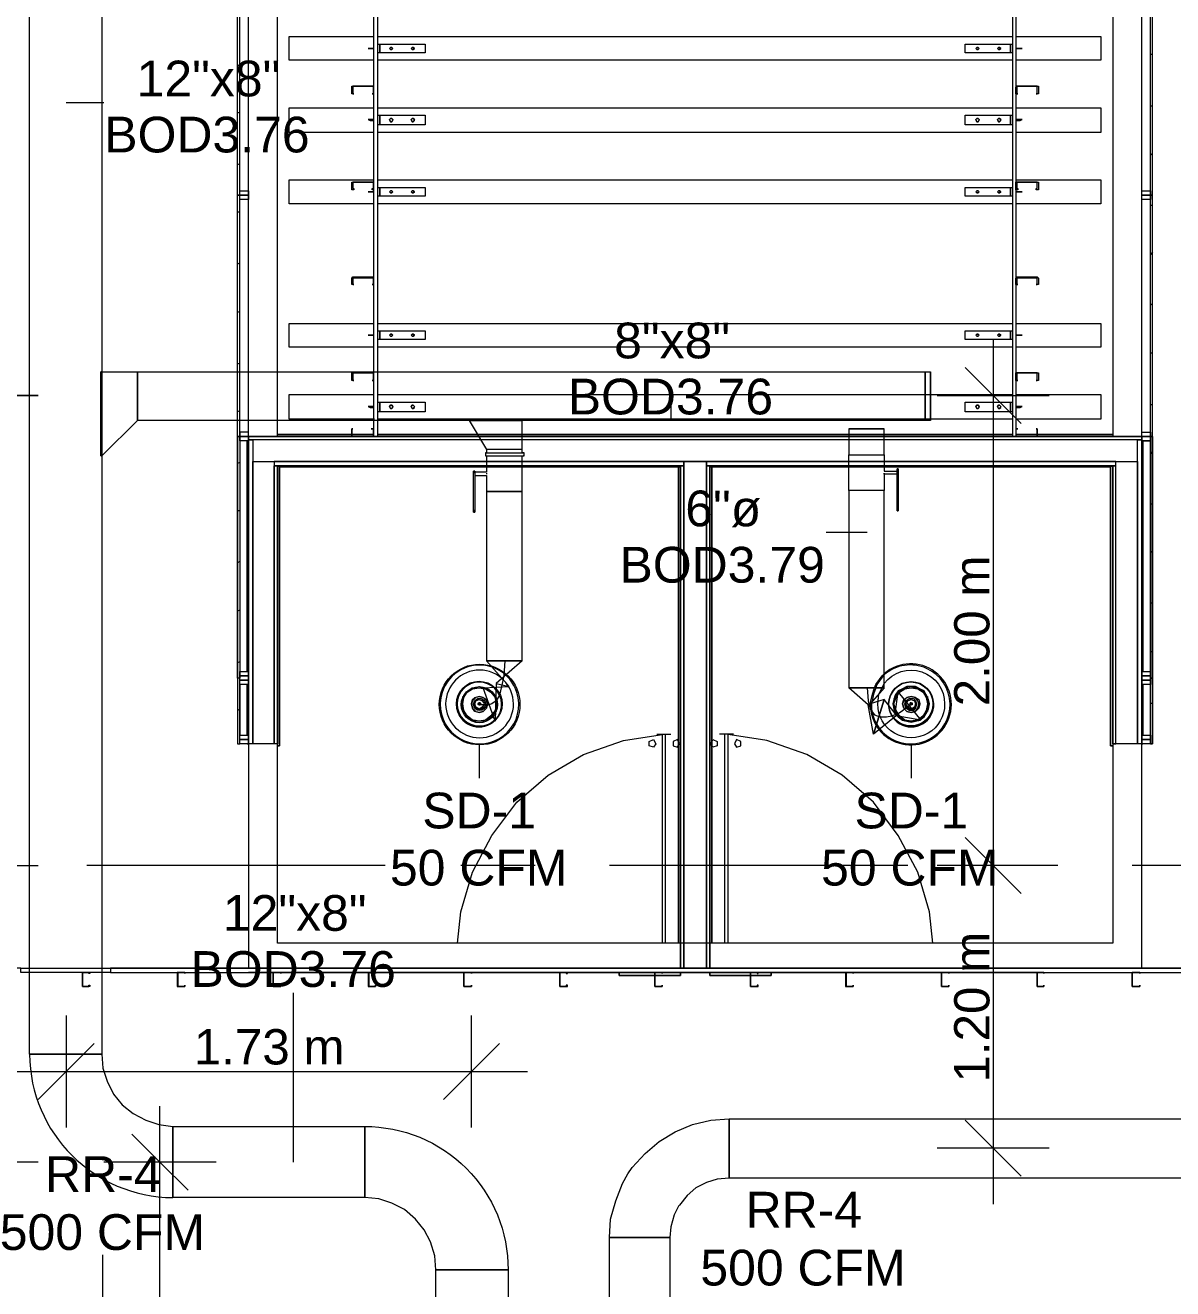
# Model space of a CAD drawing. Header units: metres. Extents: x -2 to 237, y -8 to 52.
# Drawn here: x 45.43 to 50.31, y 22.65 to 28.02 of the extents above; entities that cross this region are included whole.
import ezdxf

# ---------------------------------------------------------------- set-up
doc = ezdxf.new("R2010")
doc.units = ezdxf.units.M
doc.layers.add('HVAC - Ductos', color=5, linetype='Continuous', lineweight=0)
doc.layers.add('PDF3_Text', color=7, linetype='Continuous', lineweight=0)
doc.layers.add('PDF3_Geometry', color=7, linetype='Continuous', lineweight=0, true_color=0xaaaaaa)
doc.styles.add('PDF Helvetica', font='')
doc.styles.get('PDF Helvetica').set_extended_font_data('Helvetica')

msp = doc.modelspace()

# ---------------------------------------------------------------- linework, layer by layer
at = {"layer": 'HVAC - Ductos', "lineweight": 0}
for points in [[(45.4444, 23.6419), (45.4444, 30.6362), (45.7515, 30.6362), (45.7515, 23.6419)], [(45.7469, 26.1857), (45.7515, 26.1857), (45.7515, 26.5432), (45.7469, 26.5432)], [(45.7469, 26.1857), (45.7469, 26.5432), (45.9027, 26.5432), (45.9027, 26.337), (45.7515, 26.1857)], [(49.2532, 26.337), (45.9027, 26.337), (45.9027, 26.5432), (49.2532, 26.5432)], [(45.481, 26.4424), (45.2427, 26.4424), (45.0044, 26.4424), (45.2427, 26.4424)], [(49.0057, 26.3003), (48.9873, 26.3003), (48.969, 26.3003), (48.9507, 26.3003), (48.937, 26.3003), (48.9324, 26.3003), (48.9278, 26.3003), (48.9324, 26.3003), (48.937, 26.3003), (48.9507, 26.3003), (48.969, 26.3003), (48.9873, 26.3003), (49.0057, 26.3003), (49.024, 26.3003), (49.0424, 26.3003), (49.0607, 26.3003), (49.0698, 26.3003), (49.079, 26.3003), (49.0698, 26.3003), (49.0607, 26.3003), (49.0424, 26.3003), (49.024, 26.3003)], [(49.134, 25.9657), (49.134, 25.9611), (49.134, 25.9566), (49.134, 25.952), (49.134, 25.9566), (49.134, 25.9611)], [(49.1386, 25.9657), (49.1386, 25.9611), (49.1386, 25.9566), (49.1386, 25.952), (49.1386, 25.9566), (49.1386, 25.9611)], [(47.3878, 25.3148), (47.3924, 25.3148), (47.3969, 25.3148), (47.4106, 25.3148), (47.429, 25.3148), (47.4474, 25.3148), (47.4656, 25.3148), (47.484, 25.3148), (47.5024, 25.3148), (47.5206, 25.3148), (47.5298, 25.3148), (47.539, 25.3148), (47.5298, 25.3148), (47.5206, 25.3148), (47.5024, 25.3148), (47.484, 25.3148), (47.4656, 25.3148), (47.4474, 25.3148), (47.429, 25.3148), (47.4106, 25.3148), (47.3969, 25.3148), (47.3924, 25.3148)], [(47.429, 25.1315), (47.429, 25.1132), (47.4198, 25.0948), (47.4106, 25.0765), (47.3924, 25.0674), (47.374, 25.0582), (47.3556, 25.0582), (47.3373, 25.0582), (47.319, 25.0674), (47.3052, 25.0765), (47.2915, 25.0948), (47.2869, 25.1132), (47.2824, 25.1315), (47.2869, 25.1498), (47.2915, 25.1682), (47.3052, 25.182), (47.319, 25.1957), (47.3373, 25.2003), (47.3556, 25.2049), (47.374, 25.2003), (47.3924, 25.1957), (47.4106, 25.182), (47.4198, 25.1682), (47.429, 25.1498)], [(47.2869, 25.1315), (47.2915, 25.159), (47.3052, 25.182), (47.3282, 25.1957), (47.3556, 25.2003), (47.3832, 25.1957), (47.4061, 25.182), (47.4244, 25.159), (47.429, 25.1315), (47.4244, 25.104), (47.4061, 25.0811), (47.3832, 25.0628), (47.3556, 25.0582), (47.3282, 25.0628), (47.3052, 25.0811), (47.2915, 25.104)], [(48.9278, 25.2003), (48.9324, 25.2003), (48.937, 25.2003), (48.9507, 25.2003), (48.969, 25.2003), (48.9873, 25.2003), (49.0057, 25.2003), (49.024, 25.2003), (49.0424, 25.2003), (49.0607, 25.2003), (49.0698, 25.2003), (49.079, 25.2003), (49.0698, 25.2003), (49.0607, 25.2003), (49.0424, 25.2003), (49.024, 25.2003), (49.0057, 25.2003), (48.9873, 25.2003), (48.969, 25.2003), (48.9507, 25.2003), (48.937, 25.2003), (48.9324, 25.2003)], [(49.1157, 25.1315), (49.1203, 25.1086), (49.1248, 25.0902), (49.1386, 25.0765), (49.157, 25.0628), (49.1753, 25.0582), (49.1936, 25.0536), (49.212, 25.0582), (49.2303, 25.0628), (49.2486, 25.0765), (49.2578, 25.0902), (49.2669, 25.1086), (49.2715, 25.1315), (49.2669, 25.1498), (49.2578, 25.1682), (49.2486, 25.1865), (49.2303, 25.1957), (49.212, 25.2049), (49.1936, 25.2049), (49.1753, 25.2049), (49.157, 25.1957), (49.1386, 25.1865), (49.1248, 25.1682), (49.1203, 25.1498)], [(49.1203, 25.1315), (49.1294, 25.159), (49.1432, 25.182), (49.1661, 25.1957), (49.1936, 25.2003), (49.2211, 25.1957), (49.244, 25.182), (49.2578, 25.159), (49.2623, 25.1315), (49.2578, 25.104), (49.244, 25.0811), (49.2211, 25.0628), (49.1936, 25.0582), (49.1661, 25.0628), (49.1432, 25.0811), (49.1294, 25.104)], [(47.3924, 25.1315), (47.3878, 25.1452), (47.374, 25.159), (47.3556, 25.1636), (47.3419, 25.159), (47.3282, 25.1452), (47.3236, 25.1315), (47.3282, 25.1498), (47.3373, 25.159), (47.3556, 25.1636), (47.374, 25.159), (47.3878, 25.1498)], [(47.3328, 25.1315), (47.3373, 25.1452), (47.3511, 25.1544), (47.3648, 25.1544), (47.3786, 25.1452), (47.3832, 25.1315), (47.3786, 25.1178), (47.3648, 25.1086), (47.3511, 25.1086), (47.3373, 25.1178)], [(47.3373, 25.1315), (47.3419, 25.1452), (47.3556, 25.1498), (47.3694, 25.1452), (47.3786, 25.1315), (47.3694, 25.1178), (47.3556, 25.1086), (47.3419, 25.1178)], [(49.157, 25.1315), (49.1615, 25.1132), (49.1753, 25.0994), (49.1936, 25.0948), (49.212, 25.0994), (49.2211, 25.1132), (49.2257, 25.1315), (49.2211, 25.1452), (49.212, 25.159), (49.1936, 25.1636), (49.1753, 25.159), (49.1615, 25.1452), (49.157, 25.1315), (49.1615, 25.1498), (49.1753, 25.159), (49.1936, 25.1636), (49.212, 25.159), (49.2257, 25.1498), (49.2303, 25.1315), (49.2257, 25.1132), (49.212, 25.0994), (49.1936, 25.0948), (49.1753, 25.0994), (49.1615, 25.1132)], [(49.1661, 25.1315), (49.1707, 25.1452), (49.1844, 25.1544), (49.2028, 25.1544), (49.212, 25.1452), (49.2166, 25.1315), (49.212, 25.1178), (49.2028, 25.1086), (49.1844, 25.1086), (49.1753, 25.1178)], [(49.1661, 25.1315), (49.1753, 25.1452), (49.1844, 25.1544), (49.2028, 25.1544), (49.212, 25.1452), (49.2166, 25.1315), (49.212, 25.1132), (49.2028, 25.104), (49.1844, 25.104), (49.1707, 25.1132)], [(49.1707, 25.1315), (49.1798, 25.1452), (49.1936, 25.1498), (49.2074, 25.1452), (49.212, 25.1315), (49.2074, 25.1178), (49.1936, 25.1086), (49.1798, 25.1178)], [(47.3236, 25.1315), (47.3282, 25.1132), (47.3419, 25.0994), (47.3556, 25.0948), (47.374, 25.0994), (47.3878, 25.1132), (47.3924, 25.1315), (47.3878, 25.1132), (47.374, 25.0994), (47.3556, 25.0948), (47.3373, 25.0994), (47.3282, 25.1132)], [(47.3511, 25.1315), (47.3556, 25.127), (47.3602, 25.127), (47.3602, 25.1315), (47.3602, 25.1361), (47.3556, 25.1361), (47.3511, 25.1315), (47.3556, 25.1361), (47.3602, 25.1361), (47.3648, 25.1315), (47.3602, 25.127), (47.3556, 25.127)], [(49.1982, 25.1315), (49.1936, 25.1361), (49.189, 25.1361), (49.189, 25.1315), (49.189, 25.1361), (49.1982, 25.1361)], [(49.189, 25.1315), (49.189, 25.127), (49.1936, 25.127), (49.1982, 25.1315), (49.1982, 25.127), (49.189, 25.127)], [(48.419, 23.3669), (48.419, 23.1148), (48.3686, 23.1103), (48.3228, 23.0965), (48.277, 23.0736), (48.2402, 23.0415), (48.2082, 23.0003), (48.2036, 22.9957), (48.1852, 22.959), (48.1715, 22.9086), (48.1669, 22.8628), (47.9102, 22.8628), (47.9148, 22.9406), (47.9378, 23.0186), (47.9652, 23.0919), (47.9882, 23.1332), (48.0065, 23.1607), (48.0615, 23.2202), (48.1211, 23.2707), (48.1898, 23.3119), (48.2632, 23.344), (48.3411, 23.3623)], [(53.7907, 23.1148), (48.419, 23.1148), (48.419, 23.3669), (53.7907, 23.3669)], [(46.054, 23.3348), (46.8698, 23.3348), (46.8698, 23.0323), (46.054, 23.0323)], [(48.1669, 22.8628), (48.1669, 18.8569), (47.9102, 18.8569), (47.9102, 22.8628)], [(47.4794, 22.7253), (47.4794, 16.4185), (47.1724, 16.4185), (47.1724, 22.7253)]]:
    msp.add_lwpolyline(points, close=True, dxfattribs=at)
for points in [[(45.6002, 27.689), (45.7606, 27.689)], [(49.5419, 26.6807), (49.5419, 24.444), (49.5419, 23.0049)], [(49.2761, 26.337), (49.2532, 26.337), (49.2532, 26.5432), (49.2761, 26.5432)], [(49.2761, 26.5432), (49.2761, 26.337), (49.2761, 26.5432)], [(49.6611, 26.3232), (49.5419, 26.4424), (49.4228, 26.5616)], [(48.1715, 26.4424), (48.1715, 26.337)], [(49.3036, 26.4424), (49.5419, 26.4424), (49.7803, 26.4424)], [(45.7515, 26.1857), (45.9027, 26.337)], [(47.539, 26.2132), (47.539, 26.337), (47.5344, 26.337), (47.5206, 26.337), (47.4932, 26.337), (47.4656, 26.337), (47.3878, 26.337), (47.3602, 26.337), (47.3328, 26.337), (47.319, 26.337), (47.3144, 26.337), (47.3878, 26.2132)], [(47.3144, 26.337), (47.319, 26.337), (47.3328, 26.337), (47.3602, 26.337), (47.3878, 26.337), (47.4656, 26.337), (47.4932, 26.337), (47.5206, 26.337), (47.5344, 26.337), (47.539, 26.337)], [(49.134, 26.1078), (49.079, 26.1078), (49.079, 26.039), (49.0698, 26.039), (49.0607, 26.039), (49.0424, 26.039), (49.024, 26.039), (49.0057, 26.039), (48.9873, 26.039), (48.969, 26.039), (48.9507, 26.039), (48.937, 26.039), (48.9324, 26.039), (48.9278, 26.039), (48.9278, 26.1903), (48.9324, 26.1903), (48.937, 26.1903), (48.9507, 26.1903), (48.969, 26.1903), (48.9873, 26.1903), (49.0057, 26.1903), (49.024, 26.1903), (49.0424, 26.1903), (49.0607, 26.1903), (49.0698, 26.1903), (49.079, 26.1903), (49.079, 26.2957), (49.079, 26.3003)], [(48.9278, 26.3003), (48.9278, 26.2957), (48.9278, 26.1903), (48.9324, 26.1903), (48.937, 26.1903), (48.9507, 26.1903), (48.969, 26.1903), (48.9873, 26.1903), (49.0057, 26.1903), (49.024, 26.1903), (49.0424, 26.1903), (49.0607, 26.1903), (49.0698, 26.1903), (49.079, 26.1903), (49.079, 26.1216), (49.134, 26.1216), (49.134, 26.117)], [(47.3878, 26.1857), (47.3878, 26.117), (47.3373, 26.117), (47.3373, 26.1124), (47.3373, 26.117), (47.3373, 26.1216), (47.3373, 26.117), (47.3373, 26.1124), (47.3373, 25.9566), (47.3373, 25.952), (47.3373, 25.9474), (47.3373, 25.952), (47.3373, 25.9566)], [(47.3373, 26.1032), (47.3878, 26.1032), (47.3878, 26.0344), (47.3924, 26.0344), (47.3969, 26.0344), (47.4106, 26.0344), (47.429, 26.0344), (47.4474, 26.0344), (47.4656, 26.0344), (47.484, 26.0344), (47.5024, 26.0344), (47.5206, 26.0344), (47.5298, 26.0344), (47.539, 26.0344), (47.539, 26.1857)], [(47.3878, 26.1994), (47.3832, 26.1994), (47.3924, 26.1994), (47.4061, 26.1994), (47.4244, 26.1994), (47.4428, 26.1994), (47.4656, 26.1994), (47.4886, 26.1994), (47.5069, 26.1994), (47.5252, 26.1994), (47.5344, 26.1994), (47.5436, 26.1994), (47.5482, 26.1994), (47.5436, 26.1994), (47.539, 26.1994), (47.539, 26.2132), (47.5298, 26.2132), (47.5206, 26.2132), (47.5024, 26.2132), (47.484, 26.2132), (47.4656, 26.2132), (47.4474, 26.2132), (47.429, 26.2132), (47.4106, 26.2132), (47.3969, 26.2132), (47.3924, 26.2132), (47.3878, 26.2132), (47.3878, 26.1994), (47.3924, 26.1994), (47.3969, 26.1994)], [(47.3832, 26.1994), (47.3832, 26.1857), (47.3924, 26.1857), (47.4061, 26.1857), (47.4244, 26.1857), (47.4428, 26.1857), (47.4656, 26.1857), (47.4886, 26.1857), (47.5069, 26.1857), (47.5252, 26.1857), (47.5344, 26.1857), (47.5436, 26.1857), (47.5482, 26.1857), (47.5436, 26.1857)], [(47.4061, 26.1994), (47.4106, 26.1994)], [(47.4244, 26.1994), (47.429, 26.1994), (47.4474, 26.1994), (47.4656, 26.1994), (47.484, 26.1994), (47.5024, 26.1994), (47.5069, 26.1994)], [(47.4382, 26.2132), (47.4336, 26.2132)], [(47.4978, 26.2132), (47.4932, 26.2132)], [(47.5206, 26.1994), (47.5252, 26.1994)], [(47.5298, 26.1994), (47.5344, 26.1994)], [(47.5482, 26.1857), (47.5482, 26.1994)], [(47.3373, 26.1216), (47.3328, 26.1216)], [(47.3328, 25.9566), (47.3328, 25.952), (47.3328, 25.9474), (47.3328, 25.952), (47.3328, 25.9566), (47.3328, 26.1124), (47.3328, 26.117), (47.3328, 26.1216), (47.3328, 26.117), (47.3328, 26.1124)], [(47.3878, 26.1124), (47.3878, 26.1078)], [(49.079, 26.1124), (49.079, 26.1078), (49.079, 26.1124)], [(49.079, 26.1124), (49.079, 26.1078), (49.079, 26.1124)], [(49.134, 26.1307), (49.134, 26.1261), (49.134, 26.1307)], [(49.1386, 26.1307), (49.134, 26.1307)], [(49.134, 25.9657), (49.134, 26.117), (49.134, 26.1216), (49.134, 26.1261), (49.134, 26.1307), (49.134, 26.1261), (49.134, 26.1216)], [(49.1386, 26.1307), (49.1386, 26.1261), (49.1386, 26.1307)], [(49.1386, 26.117), (49.1386, 26.1216), (49.1386, 26.1261), (49.1386, 26.1307), (49.1386, 26.1261), (49.1386, 26.1216), (49.1386, 26.117), (49.1386, 25.9657)], [(47.429, 25.2186), (47.4244, 25.0582), (47.374, 25.2003), (47.484, 25.2049), (47.3878, 25.3148), (47.539, 25.3148), (47.539, 26.0344), (47.5298, 26.0344), (47.5206, 26.0344), (47.5024, 26.0344), (47.484, 26.0344), (47.4656, 26.0344), (47.4474, 26.0344), (47.429, 26.0344), (47.4106, 26.0344), (47.3969, 26.0344), (47.3924, 26.0344), (47.3878, 26.0344), (47.3878, 25.3148), (47.539, 25.3148), (47.429, 25.2186), (47.484, 25.2049)], [(49.1248, 25.0902), (49.1386, 25.182), (49.2348, 25.0628), (49.1294, 25.0811), (49.0332, 25.0032), (49.079, 25.1498), (49.0332, 25.0032), (49.0103, 25.127), (48.9278, 25.2003), (49.079, 25.2003), (49.079, 26.039), (49.0698, 26.039), (49.0607, 26.039), (49.0424, 26.039), (49.024, 26.039), (49.0057, 26.039), (48.9873, 26.039), (48.969, 26.039), (48.9507, 26.039), (48.937, 26.039), (48.9324, 26.039), (48.9278, 26.039), (48.9278, 25.2003), (49.079, 25.2003), (49.0194, 25.1315), (49.0103, 25.127)], [(47.3328, 25.9474), (47.3373, 25.9474)], [(49.134, 25.952), (49.1386, 25.952)], [(49.0057, 25.8603), (48.8315, 25.8603)], [(47.4656, 25.3148), (47.4611, 25.2507), (47.4519, 25.2049), (47.4428, 25.1682), (47.429, 25.1452), (47.4106, 25.1315), (47.3969, 25.127), (47.3786, 25.127), (47.3694, 25.127), (47.3602, 25.127), (47.3556, 25.1315)], [(49.0378, 25.2003), (49.0424, 25.214), (49.0698, 25.2507), (49.079, 25.2598)], [(49.079, 25.2552), (49.0744, 25.2507), (49.047, 25.214), (49.0424, 25.2003)], [(47.2915, 25.159), (47.3052, 25.182), (47.3282, 25.1957)], [(47.3236, 25.2003), (47.3282, 25.2003), (47.3328, 25.2003), (47.3556, 25.2049), (47.3832, 25.2003), (47.3878, 25.2003)], [(47.3878, 25.1957), (47.4106, 25.182), (47.4244, 25.159)], [(49.0057, 25.2003), (49.0103, 25.1452), (49.0194, 25.1086), (49.0378, 25.0857), (49.0607, 25.0765), (49.0882, 25.0765), (49.1111, 25.0811), (49.1386, 25.0902), (49.157, 25.104), (49.1753, 25.1178), (49.189, 25.127), (49.1936, 25.1315)], [(49.1294, 25.0811), (49.1248, 25.0902), (49.079, 25.1498), (49.0194, 25.1315), (49.0286, 25.1728), (49.0378, 25.2003)], [(49.0698, 25.2003), (49.0744, 25.2094), (49.079, 25.2186)], [(49.1248, 25.159), (49.1432, 25.182), (49.1615, 25.1957)], [(49.1615, 25.2003), (49.1661, 25.2003), (49.1936, 25.2049), (49.2166, 25.2003)], [(49.2211, 25.2003), (49.2257, 25.2003)], [(49.2257, 25.1957), (49.244, 25.182), (49.2578, 25.159)], [(47.2869, 25.0994), (47.2869, 25.104), (47.2824, 25.1315), (47.2869, 25.1544), (47.2869, 25.159), (47.2869, 25.1636)], [(47.4244, 25.1636), (47.429, 25.159), (47.429, 25.1544)], [(47.4244, 25.1544), (47.429, 25.1315), (47.4244, 25.104)], [(49.1203, 25.1544), (49.1248, 25.159), (49.1248, 25.1636)], [(49.1248, 25.104), (49.1203, 25.1315), (49.1248, 25.1544)], [(49.2623, 25.1636), (49.2623, 25.159), (49.2623, 25.1544), (49.2669, 25.1315), (49.2623, 25.104), (49.2623, 25.0994)], [(47.3282, 25.0628), (47.3052, 25.0765), (47.2915, 25.0994)], [(47.429, 25.104), (47.429, 25.0994), (47.4244, 25.0994), (47.4106, 25.0765), (47.3878, 25.0628), (47.3878, 25.0582), (47.3832, 25.0582)], [(49.1661, 25.0582), (49.1615, 25.0628), (49.1432, 25.0765), (49.1248, 25.0994), (49.1203, 25.104)], [(49.2578, 25.0994), (49.244, 25.0765), (49.2257, 25.0628), (49.2211, 25.0582)], [(47.3328, 25.0582), (47.3282, 25.0582), (47.3236, 25.0628)], [(47.3832, 25.0628), (47.3556, 25.0582), (47.3328, 25.0628)], [(49.2166, 25.0628), (49.1936, 25.0582), (49.1661, 25.0628)], [(47.3556, 24.9574), (47.3556, 24.8152)], [(49.1936, 24.9574), (49.1936, 24.8152)], [(49.6611, 24.3248), (49.5419, 24.444), (49.4228, 24.5632)], [(45.0044, 24.444), (45.2427, 24.444), (45.481, 24.444)], [(49.7803, 24.444), (49.5419, 24.444), (49.3036, 24.444)], [(46.5673, 23.1836), (46.5673, 23.9032)], [(45.6002, 23.8069), (45.6002, 23.5686), (45.6002, 23.3302)], [(47.3236, 23.3302), (47.3236, 23.5686), (47.3236, 23.8069)], [(45.4444, 23.6419), (45.7515, 23.6419)], [(45.7194, 23.6878), (45.6002, 23.5686), (45.481, 23.4494)], [(45.7515, 23.6419), (45.756, 23.5824), (45.7744, 23.5273), (45.8019, 23.4723), (45.8386, 23.4265), (45.8844, 23.3898), (45.9394, 23.3623), (45.9944, 23.344), (46.054, 23.3348)], [(47.4428, 23.6878), (47.3236, 23.5686), (47.2044, 23.4494)], [(45.3619, 23.5686), (47.5619, 23.5686)], [(45.999, 19.6223), (45.999, 23.4219)], [(46.054, 23.3348), (46.054, 23.0323)], [(49.6611, 23.124), (49.5419, 23.2432), (49.4228, 23.3623)], [(45.8798, 23.3028), (45.999, 23.1836), (46.1182, 23.0644)], [(49.7803, 23.2432), (49.5419, 23.2432), (49.3036, 23.2432)], [(45.481, 23.1836), (45.2427, 23.1836), (45.0044, 23.1836)], [(46.2373, 23.1836), (45.999, 23.1836), (45.7606, 23.1836)], [(45.756, 22.4915), (45.756, 22.7894)]]:
    msp.add_lwpolyline(points, dxfattribs=at)
for points in [[(47.5252, 25.1315, 0.986366), (47.1906, 25.1315, 1.013823)], [(47.5024, 25.1315, 0.994109), (47.2136, 25.1315, 0.994658)], [(47.4519, 25.1315, 0.962282), (47.2594, 25.1315, 1.017952)], [(49.2898, 25.1315, 0.97065), (49.0974, 25.1315, 1.018388)], [(47.4794, 22.7253), (47.1724, 22.7253), (47.1678, 22.7848), (47.1494, 22.8444), (47.1219, 22.8948), (47.0852, 22.9406), (47.0394, 22.9819), (46.9844, 23.0094), (46.9294, 23.0278), (46.8698, 23.0323), (46.8698, 23.3348, -0.416452)]]:
    msp.add_lwpolyline(points, format="xyb", close=True, dxfattribs=at)
for points in [[(49.0424, 25.2003), (49.0332, 25.1728), (49.024, 25.1315, 1.013823), (49.3586, 25.1315, 0.639092), (49.079, 25.2552)], [(49.079, 25.2186, -0.718924), (49.3357, 25.1315, -1.01362), (49.0516, 25.1315), (49.0561, 25.1728), (49.0698, 25.2003)]]:
    msp.add_lwpolyline(points, format="xyb", dxfattribs=at)
for centre, radius in [((47.3583, 25.1289), 0.1715), ((47.3559, 25.1315), 0.0965), ((47.3569, 25.1315), 0.095), ((47.359, 25.1315), 0.095), ((47.357, 25.1282), 0.0767), ((49.1924, 25.1315), 0.095), ((49.1924, 25.1315), 0.095), ((49.1918, 25.1315), 0.0935), ((49.194, 25.1311), 0.0738), ((47.3585, 25.1288), 0.0259)]:
    msp.add_circle(centre, radius, dxfattribs=at)
for centre, radius, start, end in [((49.1918, 25.1295), 0.1724, 179.3031, 130.867), ((46.059, 23.647), 0.6147, 180.4697, 269.5306)]:
    msp.add_arc(centre, radius, start, end, dxfattribs=at)
at = {"layer": 'PDF3_Geometry', "lineweight": 0}
for points in [[(45.7882, 24.0086), (45.7882, 23.9902), (45.4077, 23.9902), (45.4077, 24.0086), (44.8348, 24.0086), (44.8348, 23.9948), (44.8348, 23.9994), (44.8348, 24.0086), (41.4202, 24.0086), (41.4202, 24.0224), (41.4202, 24.1736), (41.4202, 34.005), (41.4202, 34.1516), (41.4202, 34.1699), (44.6515, 34.1699), (44.8027, 34.1699), (44.8165, 34.1699)], [(50.1744, 26.2682), (50.1744, 26.2544), (46.3748, 26.2544), (46.3748, 26.2682), (50.1744, 26.2682), (50.0507, 26.2682), (46.4986, 26.2682), (46.3748, 26.2682), (46.3382, 26.2682), (46.3748, 26.2682), (46.3748, 30.1778), (46.4986, 30.1778), (46.8194, 30.1778), (46.9065, 30.1778), (46.8194, 30.1778), (46.4986, 30.1778), (50.1744, 30.1778), (50.1744, 34.1699), (50.1744, 32.3091), (50.2111, 32.3091), (50.2203, 32.3091), (50.2203, 31.397)], [(46.329, 26.2682), (46.329, 27.2949), (46.3382, 27.2949), (46.3382, 28.3216), (46.329, 28.3216), (46.329, 29.3482), (46.3382, 29.3482), (46.3382, 30.3703), (46.329, 30.3703), (46.329, 31.397), (46.3382, 31.397), (46.3748, 31.397)], [(50.0507, 30.1778), (50.0507, 26.2682), (46.4986, 26.2682), (46.4986, 30.1778)], [(49.6382, 30.1778), (49.6244, 30.1778), (49.6244, 26.2682), (46.9248, 26.2682), (46.9248, 30.1778), (49.6244, 30.1778), (46.9248, 30.1778), (46.9065, 30.1778), (46.9065, 26.2682), (46.9065, 26.2728), (46.9065, 26.3003), (46.8974, 26.3003), (46.9065, 26.3003), (46.9065, 26.2728), (46.9065, 26.2682), (46.8194, 26.2682), (46.8148, 26.2682), (46.8148, 26.2728), (46.8148, 26.3003), (46.8148, 26.2728), (46.8148, 26.2682)], [(49.6428, 30.1778), (49.7298, 30.1778), (50.0507, 30.1778), (49.7298, 30.1778), (49.6428, 30.1778), (49.7298, 30.1778), (50.0507, 30.1778), (49.7298, 30.1778), (49.6428, 30.1778), (49.6428, 30.1641), (49.6474, 30.1641), (49.6474, 30.1595), (49.6382, 30.1595), (49.6382, 30.1778), (49.6382, 26.2682), (49.6244, 26.2682), (46.9248, 26.2682), (46.9065, 26.2682)], [(50.1744, 24.962), (50.179, 24.962), (50.1744, 24.962), (50.1744, 26.1444), (50.1744, 26.2682), (50.1744, 30.1778), (50.179, 30.1732), (50.1744, 30.1732), (50.179, 30.1732), (50.179, 30.1778)], [(46.3748, 24.962), (46.3702, 24.962), (46.3748, 24.962), (46.3748, 26.1444), (46.3748, 26.2682), (46.3748, 26.2866), (46.3382, 26.2866), (46.3382, 26.2682), (46.329, 26.2682), (46.329, 25.2415), (46.329, 26.2682), (46.3382, 26.2682), (46.3382, 27.2949), (46.329, 27.2949), (46.329, 28.3216)], [(50.2111, 24.962), (50.2203, 24.962), (50.2203, 25.2415), (50.2203, 24.962), (50.2111, 24.962), (50.2111, 25.2415), (50.2203, 25.2415), (50.2203, 26.2682), (50.2203, 25.2415), (50.2111, 25.2415), (50.2111, 26.2682), (50.2203, 26.2682), (50.2111, 26.2682), (50.2111, 27.2949), (50.2203, 27.2949), (50.2203, 28.3216)], [(50.2203, 26.2682), (50.2203, 27.2949), (50.2111, 27.2949), (50.2111, 28.3216), (50.2203, 28.3216)], [(46.9065, 27.8678), (46.549, 27.8678), (46.549, 27.9686), (46.9065, 27.9686)], [(46.9248, 27.9686), (49.6244, 27.9686)], [(49.6244, 27.8999), (49.6153, 27.8999), (49.4228, 27.8999), (49.4228, 27.9366), (49.6153, 27.9366), (49.6244, 27.9366)], [(49.6382, 27.9686), (50.0003, 27.9686), (50.0003, 27.8678), (49.6382, 27.8678)], [(46.8928, 27.9182), (46.8836, 27.9182), (46.8928, 27.9182)], [(46.9065, 27.9182), (46.8928, 27.9182), (46.9065, 27.9182)], [(49.6565, 27.9182), (49.6382, 27.9182), (49.6565, 27.9182)], [(49.6657, 27.9182), (49.6565, 27.9182), (49.6657, 27.9182)], [(50.2203, 27.8953), (50.2111, 27.8907)], [(46.3382, 27.8495), (46.329, 27.8449)], [(49.6244, 27.8678), (46.9248, 27.8678)], [(46.9065, 27.5608), (46.549, 27.5608), (46.549, 27.6662), (46.9065, 27.6662)], [(46.9248, 27.6662), (49.6244, 27.6662)], [(49.6382, 27.6662), (50.0003, 27.6662), (50.0003, 27.5608), (49.6382, 27.5608)], [(50.2203, 27.6753), (50.2111, 27.6708)], [(46.3382, 27.6478), (46.329, 27.6432)], [(46.9065, 27.6157), (46.8928, 27.6157), (46.8836, 27.6157), (46.8928, 27.6112), (46.9065, 27.6112)], [(46.8928, 27.6112), (46.8928, 27.6157)], [(46.934, 27.6203), (46.934, 27.6157)], [(46.934, 27.6112), (46.934, 27.6066)], [(49.6244, 27.5928), (49.6153, 27.5928), (49.4228, 27.5928), (49.4228, 27.634), (49.6153, 27.634), (49.6244, 27.634)], [(49.6153, 27.6157), (49.6153, 27.6203)], [(49.6153, 27.6066), (49.6153, 27.6112)], [(49.6382, 27.6112), (49.6565, 27.6112), (49.6657, 27.6157), (49.6565, 27.6157), (49.6382, 27.6157)], [(49.6565, 27.6157), (49.6565, 27.6112)], [(49.6244, 27.5608), (46.9248, 27.5608)], [(50.2203, 27.4736), (50.2111, 27.4645)], [(46.3382, 27.4278), (46.329, 27.4232)], [(46.9065, 27.2582), (46.549, 27.2582), (46.549, 27.359), (46.9065, 27.359)], [(46.9248, 27.359), (49.6244, 27.359)], [(49.6382, 27.359), (50.0003, 27.359), (50.0003, 27.2582), (49.6382, 27.2582)], [(46.8928, 27.3086), (46.8836, 27.3086), (46.8928, 27.3086)], [(46.9065, 27.3086), (46.8928, 27.3086), (46.9065, 27.3086)], [(49.6244, 27.2903), (49.6153, 27.2903), (49.4228, 27.2903), (49.4228, 27.327), (49.6153, 27.327), (49.6244, 27.327)], [(49.6565, 27.3086), (49.6382, 27.3086), (49.6565, 27.3086)], [(49.6657, 27.3086), (49.6565, 27.3086), (49.6657, 27.3086)], [(49.6244, 27.2582), (46.9248, 27.2582)], [(50.2203, 27.2536), (50.2111, 27.249)], [(46.3382, 27.2216), (46.329, 27.2216)], [(50.2203, 27.052), (50.2111, 27.0428)], [(46.3382, 27.0062), (46.329, 27.0016)], [(50.2203, 26.832), (50.2111, 26.8274)], [(46.3382, 26.7999), (46.329, 26.7953)], [(46.9065, 26.6486), (46.549, 26.6486), (46.549, 26.7494), (46.9065, 26.7494)], [(46.8928, 26.699), (46.8836, 26.699), (46.8928, 26.699)], [(46.9065, 26.699), (46.8928, 26.699), (46.9065, 26.699)], [(46.9248, 26.7494), (49.6244, 26.7494)], [(49.6244, 26.6807), (49.6153, 26.6807), (49.4228, 26.6807), (49.4228, 26.7174), (49.6153, 26.7174), (49.6244, 26.7174)], [(49.6382, 26.7494), (50.0003, 26.7494), (50.0003, 26.6486), (49.6382, 26.6486)], [(49.6565, 26.699), (49.6382, 26.699), (49.6565, 26.699)], [(49.6657, 26.699), (49.6565, 26.699), (49.6657, 26.699)], [(49.6244, 26.6486), (46.9248, 26.6486)], [(50.2203, 26.6257), (50.2111, 26.6211)], [(46.3382, 26.5799), (46.329, 26.5753)], [(46.911, 26.3416), (46.549, 26.3416), (46.549, 26.447), (46.9065, 26.447)], [(46.9248, 26.447), (49.6244, 26.447)], [(49.6382, 26.447), (50.0003, 26.447), (50.0003, 26.3416), (49.6382, 26.3416)], [(46.3382, 26.3782), (46.329, 26.3736)], [(46.9065, 26.3966), (46.8928, 26.3966), (46.8836, 26.3966), (46.8928, 26.392), (46.9065, 26.392)], [(46.8928, 26.392), (46.8928, 26.3966)], [(46.934, 26.4011), (46.934, 26.3966)], [(46.934, 26.392), (46.934, 26.3874)], [(49.6244, 26.3736), (49.6153, 26.3736), (49.4228, 26.3736), (49.4228, 26.4148), (49.6153, 26.4148), (49.6244, 26.4148)], [(49.6153, 26.3966), (49.6153, 26.4011)], [(49.6153, 26.3874), (49.6153, 26.392)], [(49.6382, 26.392), (49.6565, 26.392), (49.6657, 26.3966), (49.6565, 26.3966), (49.6382, 26.3966)], [(49.6565, 26.3966), (49.6565, 26.392)], [(50.2203, 26.4057), (50.2111, 26.4011)], [(49.6244, 26.3416), (46.9248, 26.3416)], [(50.1744, 24.0086), (50.1744, 24.962), (50.0507, 24.962), (50.0507, 24.114), (46.4986, 24.114), (46.4986, 24.962), (46.3748, 24.962), (46.3382, 24.962), (46.3382, 24.9802), (46.3748, 24.9802), (46.3382, 24.9802), (46.3382, 24.9986), (46.3748, 24.9986), (46.3748, 25.214), (46.3382, 25.214), (46.3382, 25.2324), (46.3748, 25.2324), (46.3382, 25.2324), (46.3382, 25.2507), (46.3748, 25.2507), (46.3382, 25.2507), (46.3382, 25.269), (46.3748, 25.269), (46.3748, 26.2498), (46.3382, 26.2498), (46.3382, 26.2682), (46.3382, 25.2415), (46.329, 25.2415), (46.329, 24.962), (46.3382, 24.962), (46.3382, 25.2415), (46.329, 25.2415), (46.329, 24.962), (46.3382, 24.962)], [(46.3748, 26.2682), (46.3748, 24.962), (46.3748, 26.2682), (50.1744, 26.2682), (50.1744, 24.962), (50.1744, 26.2682), (50.2111, 26.2682), (50.2111, 26.2498), (50.2111, 25.269)], [(49.6382, 26.2682), (49.6428, 26.2682), (49.7298, 26.2682), (49.9086, 26.2682), (49.7298, 26.2682)], [(46.3748, 25.269), (46.3748, 26.2498), (46.3382, 26.2498), (46.3382, 25.269)], [(50.1744, 25.269), (50.1744, 26.2498), (50.2111, 26.2498), (50.1744, 26.2498), (50.1744, 25.269), (50.2111, 25.269), (50.2111, 25.2507), (50.1744, 25.2507), (50.2111, 25.2507), (50.2111, 25.2324), (50.1744, 25.2324), (50.2111, 25.2324), (50.2111, 25.214), (50.1744, 25.214), (50.1744, 24.9986), (50.2111, 24.9986), (50.2111, 24.9802), (50.1744, 24.9802), (50.2111, 24.9802), (50.2111, 24.962), (50.1744, 24.962), (50.0507, 24.962), (50.0507, 26.1444), (50.0644, 26.1444), (50.0507, 26.1444), (48.6344, 26.1444), (50.0507, 26.1444), (48.3365, 26.1444), (48.3365, 24.114), (48.3365, 26.1444), (48.3365, 24.0086), (48.3365, 26.1444), (48.3228, 26.1444), (48.3228, 24.0086), (48.3228, 26.1628), (48.2265, 26.1628), (48.2265, 24.0086), (48.2265, 26.1444), (48.2128, 26.1444), (46.4986, 26.1444), (48.2128, 26.1444), (46.4986, 26.1444), (46.4986, 24.962), (46.4986, 26.1444), (46.5078, 26.1398), (48.2128, 26.1398), (46.5078, 26.1398), (46.5078, 24.9528), (46.4986, 24.9528), (46.5078, 24.9528), (46.5078, 26.1398), (46.4986, 26.1444), (46.4986, 24.962), (46.4986, 26.1444), (46.4986, 24.962), (46.4848, 24.962), (46.4848, 26.1444), (46.4986, 26.1444), (46.4986, 24.962), (46.3748, 24.962), (46.3748, 24.114), (46.3748, 24.0086)], [(46.3932, 26.2544), (46.3932, 26.1628), (50.1561, 26.1628)], [(50.1561, 26.2544), (46.3932, 26.2544)], [(50.1561, 26.1628), (50.1561, 26.2544)], [(50.2203, 26.204), (50.2111, 26.1948)], [(46.3382, 26.1582), (46.329, 26.1536)], [(48.3365, 24.0086), (48.3365, 26.1444), (48.3365, 24.0086)], [(50.0507, 26.1444), (50.0507, 24.962), (50.0507, 26.1444)], [(46.3382, 25.952), (46.329, 25.952)], [(50.2203, 25.984), (50.2111, 25.9794)], [(46.3382, 25.7366), (46.329, 25.732)], [(50.2203, 25.7824), (50.2111, 25.7732)], [(46.3382, 25.5302), (46.329, 25.5257)], [(50.2203, 25.5624), (50.2111, 25.5578)], [(50.2203, 25.3561), (50.2111, 25.3515)], [(46.3382, 25.3103), (46.329, 25.3057)], [(46.3382, 25.214), (46.3382, 24.9986)], [(46.3748, 25.214), (46.3748, 24.9986)], [(50.1744, 25.214), (50.1744, 24.9986)], [(50.2111, 24.9986), (50.2111, 25.214)], [(46.3382, 25.1086), (46.329, 25.104)], [(50.2203, 25.1361), (50.2111, 25.1315)], [(47.264, 24.114), (47.2778, 24.2469), (47.3282, 24.4165), (47.4106, 24.5724), (47.5161, 24.7144), (47.649, 24.829), (47.8002, 24.9161), (47.9698, 24.9757), (48.144, 25.0032)], [(48.112, 25.0032), (48.1715, 25.0032)], [(48.1348, 25.0032), (48.1348, 24.114)], [(48.1486, 24.114), (48.1486, 25.0032)], [(48.4373, 25.0032), (48.3778, 25.0032)], [(48.4007, 24.114), (48.4007, 25.0032)], [(49.2853, 24.114), (49.2715, 24.2469), (49.2211, 24.4165), (49.1386, 24.5724), (49.0332, 24.7144), (48.9003, 24.829), (48.749, 24.9161), (48.5794, 24.9757), (48.4052, 25.0032)], [(48.4144, 25.0032), (48.4144, 24.114)], [(46.9569, 24.444), (45.6873, 24.444)], [(47.594, 24.444), (47.2778, 24.444)], [(49.1798, 24.444), (47.9102, 24.444)], [(49.8169, 24.444), (49.5007, 24.444)], [(51.4028, 24.444), (50.1332, 24.444)], [(45.4077, 24.0086), (45.7882, 24.0086), (54.0107, 24.0086), (54.0107, 23.9902), (54.3407, 23.9902), (54.3407, 24.0086)], [(46.4802, 23.9902), (46.3748, 23.9902)], [(46.8882, 23.9902), (46.5123, 23.9902)], [(47.2915, 23.9902), (46.9156, 23.9902)], [(47.6994, 23.9902), (47.3236, 23.9902)], [(48.1074, 23.9902), (47.7315, 23.9902)], [(48.5107, 23.9902), (48.1348, 23.9902)], [(48.9186, 23.9902), (48.5428, 23.9902)], [(49.322, 23.9902), (48.9461, 23.9902)], [(49.7298, 23.9902), (49.354, 23.9902)], [(49.7574, 23.9902), (50.0507, 23.9902), (50.1378, 23.9902)], [(50.1653, 23.9902), (50.1744, 23.9902)]]:
    msp.add_lwpolyline(points, dxfattribs=at)
for points in [[(46.9248, 27.8999), (46.9248, 27.9366), (46.934, 27.9366), (47.1265, 27.9366), (47.1265, 27.8999), (46.934, 27.8999)], [(46.934, 27.8999), (46.934, 27.9366)], [(49.6153, 27.8999), (49.6153, 27.9366)], [(46.934, 27.9182), (46.934, 27.9228), (46.934, 27.9182), (46.934, 27.9136), (46.934, 27.9182), (46.934, 27.9228), (46.934, 27.9182), (46.934, 27.9136)], [(46.989, 27.9182), (46.9844, 27.9228), (46.9798, 27.9228), (46.9752, 27.9182), (46.9798, 27.9136), (46.9844, 27.9136)], [(46.9752, 27.9182), (46.9798, 27.9228), (46.9844, 27.9228), (46.989, 27.9182), (46.9844, 27.9136), (46.9798, 27.9136)], [(47.0806, 27.9182), (47.0761, 27.9228), (47.0715, 27.9228), (47.0669, 27.9182), (47.0715, 27.9136), (47.0761, 27.9136)], [(47.0669, 27.9182), (47.0715, 27.9228), (47.0761, 27.9228), (47.0806, 27.9182), (47.0761, 27.9136), (47.0715, 27.9136)], [(49.4824, 27.9182), (49.4778, 27.9228), (49.4732, 27.9228), (49.4686, 27.9182), (49.4732, 27.9136), (49.4778, 27.9136)], [(49.4686, 27.9182), (49.4732, 27.9228), (49.4778, 27.9228), (49.4824, 27.9182), (49.4778, 27.9136), (49.4732, 27.9136)], [(49.574, 27.9182), (49.5694, 27.9228), (49.5648, 27.9228), (49.5603, 27.9182), (49.5648, 27.9136), (49.5694, 27.9136)], [(49.5603, 27.9182), (49.5648, 27.9228), (49.5694, 27.9228), (49.574, 27.9182), (49.5694, 27.9136), (49.5648, 27.9136)], [(49.6153, 27.9182), (49.6153, 27.9228), (49.6153, 27.9182), (49.6153, 27.9136), (49.6153, 27.9182), (49.6153, 27.9228), (49.6153, 27.9182), (49.6153, 27.9136)], [(46.8148, 27.7532), (46.8148, 27.7578), (46.8194, 27.7578), (46.9065, 27.7578), (46.9065, 27.7532), (46.9065, 27.7257), (46.9019, 27.7257), (46.9065, 27.7257), (46.9065, 27.7532), (46.9065, 27.7578), (46.8194, 27.7578), (46.8194, 27.7532), (46.8194, 27.7257), (46.824, 27.7257), (46.8148, 27.7257)], [(49.6382, 27.7532), (49.6428, 27.7578), (49.7298, 27.7578), (49.7344, 27.7578), (49.7344, 27.7532), (49.7344, 27.7257), (49.7253, 27.7257), (49.7298, 27.7257), (49.7298, 27.7532), (49.7298, 27.7578), (49.6428, 27.7578), (49.6428, 27.7532), (49.6428, 27.7257), (49.6474, 27.7257), (49.6382, 27.7257)], [(46.9248, 27.5928), (46.9248, 27.634), (46.934, 27.634), (47.1265, 27.634), (47.1265, 27.5928), (46.934, 27.5928)], [(46.934, 27.5928), (46.934, 27.634)], [(46.934, 27.6157), (46.934, 27.6203), (46.934, 27.6157), (46.934, 27.6066), (46.934, 27.6157), (46.934, 27.6203), (46.934, 27.6157), (46.934, 27.6066)], [(46.989, 27.6157), (46.9844, 27.6203), (46.9798, 27.6203), (46.9752, 27.6157), (46.9798, 27.6066), (46.9844, 27.6066), (46.989, 27.6112)], [(46.9752, 27.6157), (46.9798, 27.6203), (46.9844, 27.6203), (46.989, 27.6157), (46.9844, 27.6066), (46.9798, 27.6066)], [(47.0806, 27.6157), (47.0761, 27.6203), (47.0715, 27.6203), (47.0669, 27.6157), (47.0715, 27.6066), (47.0761, 27.6066), (47.0806, 27.6112)], [(47.0669, 27.6157), (47.0715, 27.6203), (47.0761, 27.6203), (47.0806, 27.6157), (47.0761, 27.6066), (47.0715, 27.6066)], [(49.4824, 27.6157), (49.4778, 27.6203), (49.4732, 27.6203), (49.4686, 27.6157), (49.4732, 27.6066), (49.4778, 27.6066), (49.4824, 27.6112)], [(49.4686, 27.6157), (49.4732, 27.6203), (49.4778, 27.6203), (49.4824, 27.6157), (49.4778, 27.6066), (49.4732, 27.6066)], [(49.574, 27.6157), (49.5694, 27.6203), (49.5648, 27.6203), (49.5603, 27.6157), (49.5648, 27.6066), (49.5694, 27.6066), (49.574, 27.6112)], [(49.5603, 27.6157), (49.5648, 27.6203), (49.5694, 27.6203), (49.574, 27.6157), (49.5694, 27.6066), (49.5648, 27.6066)], [(49.6153, 27.5928), (49.6153, 27.634)], [(49.6153, 27.6157), (49.6153, 27.6203), (49.6153, 27.6157), (49.6153, 27.6066), (49.6153, 27.6157), (49.6153, 27.6203), (49.6153, 27.6157), (49.6153, 27.6066)], [(46.8148, 27.3499), (46.8194, 27.3499), (46.9065, 27.3499), (46.9065, 27.3178), (46.9019, 27.3178), (46.9019, 27.3224), (46.9065, 27.3224), (46.9065, 27.3499), (46.8194, 27.3499), (46.8194, 27.3224), (46.824, 27.3224), (46.824, 27.3178), (46.8148, 27.3178)], [(49.6382, 27.3499), (49.6428, 27.3499), (49.7298, 27.3499), (49.7344, 27.3499), (49.7344, 27.3178), (49.7253, 27.3178), (49.7253, 27.3224), (49.7298, 27.3224), (49.7298, 27.3499), (49.6428, 27.3499), (49.6428, 27.3224), (49.6474, 27.3224), (49.6474, 27.3178), (49.6382, 27.3178)], [(46.3748, 27.2949), (46.3382, 27.2949), (46.3382, 27.3132), (46.3748, 27.3132)], [(46.3748, 27.2766), (46.3382, 27.2766), (46.3382, 27.2949), (46.3748, 27.2949)], [(46.9248, 27.2903), (46.9248, 27.327), (46.934, 27.327), (47.1265, 27.327), (47.1265, 27.2903), (46.934, 27.2903)], [(46.934, 27.2903), (46.934, 27.327)], [(46.934, 27.3086), (46.934, 27.3132), (46.934, 27.3086), (46.934, 27.304), (46.934, 27.3086), (46.934, 27.3132), (46.934, 27.3086), (46.934, 27.304)], [(46.989, 27.3086), (46.9844, 27.3132), (46.9798, 27.3132), (46.9752, 27.3086), (46.9798, 27.304), (46.9844, 27.304)], [(46.9752, 27.3086), (46.9798, 27.3132), (46.9844, 27.3132), (46.989, 27.3086), (46.9844, 27.304), (46.9798, 27.304)], [(47.0806, 27.3086), (47.0761, 27.3132), (47.0715, 27.3132), (47.0669, 27.3086), (47.0715, 27.304), (47.0761, 27.304)], [(47.0669, 27.3086), (47.0715, 27.3132), (47.0761, 27.3132), (47.0806, 27.3086), (47.0761, 27.304), (47.0715, 27.304)], [(49.4824, 27.3086), (49.4778, 27.3132), (49.4732, 27.3132), (49.4686, 27.3086), (49.4732, 27.304), (49.4778, 27.304)], [(49.4686, 27.3086), (49.4732, 27.3132), (49.4778, 27.3132), (49.4824, 27.3086), (49.4778, 27.304), (49.4732, 27.304)], [(49.574, 27.3086), (49.5694, 27.3132), (49.5648, 27.3132), (49.5603, 27.3086), (49.5648, 27.304), (49.5694, 27.304)], [(49.5603, 27.3086), (49.5648, 27.3132), (49.5694, 27.3132), (49.574, 27.3086), (49.5694, 27.304), (49.5648, 27.304)], [(49.6153, 27.2903), (49.6153, 27.327)], [(49.6153, 27.3086), (49.6153, 27.3132), (49.6153, 27.3086), (49.6153, 27.304), (49.6153, 27.3086), (49.6153, 27.3132), (49.6153, 27.3086), (49.6153, 27.304)], [(50.2111, 27.3132), (50.2111, 27.2949), (50.1744, 27.2949), (50.1744, 27.3132)], [(50.2111, 27.2949), (50.2111, 27.2766), (50.1744, 27.2766), (50.1744, 27.2949)], [(46.8148, 26.942), (46.8194, 26.9466), (46.9065, 26.9466), (46.9065, 26.942), (46.9065, 26.9144), (46.9019, 26.9144), (46.9065, 26.9144), (46.9065, 26.942), (46.8194, 26.942), (46.8194, 26.9144), (46.824, 26.9144), (46.8148, 26.9144)], [(49.6382, 26.942), (49.6428, 26.942), (49.6428, 26.9466), (49.7298, 26.9466), (49.7344, 26.942), (49.7344, 26.9144), (49.7253, 26.9144), (49.7298, 26.9144), (49.7298, 26.942), (49.6428, 26.942), (49.6428, 26.9144), (49.6474, 26.9144), (49.6382, 26.9144)], [(46.9248, 26.6807), (46.9248, 26.7174), (46.934, 26.7174), (47.1265, 26.7174), (47.1265, 26.6807), (46.934, 26.6807)], [(46.934, 26.6807), (46.934, 26.7174)], [(46.934, 26.699), (46.934, 26.7036), (46.934, 26.699), (46.934, 26.6944), (46.934, 26.699), (46.934, 26.7036), (46.934, 26.699), (46.934, 26.6944)], [(46.989, 26.699), (46.9844, 26.7036), (46.9798, 26.7036), (46.9752, 26.699), (46.9798, 26.6944), (46.9844, 26.6944)], [(46.9752, 26.699), (46.9798, 26.7036), (46.9844, 26.7036), (46.989, 26.699), (46.9844, 26.6944), (46.9798, 26.6944)], [(47.0806, 26.699), (47.0761, 26.7036), (47.0715, 26.7036), (47.0669, 26.699), (47.0715, 26.6944), (47.0761, 26.6944)], [(47.0669, 26.699), (47.0715, 26.7036), (47.0761, 26.7036), (47.0806, 26.699), (47.0761, 26.6944), (47.0715, 26.6944)], [(49.4824, 26.699), (49.4778, 26.7036), (49.4732, 26.7036), (49.4686, 26.699), (49.4732, 26.6944), (49.4778, 26.6944)], [(49.4686, 26.699), (49.4732, 26.7036), (49.4778, 26.7036), (49.4824, 26.699), (49.4778, 26.6944), (49.4732, 26.6944)], [(49.574, 26.699), (49.5694, 26.7036), (49.5648, 26.7036), (49.5603, 26.699), (49.5648, 26.6944), (49.5694, 26.6944)], [(49.5603, 26.699), (49.5648, 26.7036), (49.5694, 26.7036), (49.574, 26.699), (49.5694, 26.6944), (49.5648, 26.6944)], [(49.6153, 26.6807), (49.6153, 26.7174)], [(49.6153, 26.699), (49.6153, 26.7036), (49.6153, 26.699), (49.6153, 26.6944), (49.6153, 26.699), (49.6153, 26.7036), (49.6153, 26.699), (49.6153, 26.6944)], [(46.8148, 26.5386), (46.8194, 26.5386), (46.9065, 26.5386), (46.9065, 26.5066), (46.9019, 26.5066), (46.9065, 26.5066), (46.9065, 26.5386), (46.8194, 26.5386), (46.8194, 26.5066), (46.824, 26.5066), (46.8148, 26.5066)], [(49.6382, 26.5386), (49.6428, 26.5386), (49.7298, 26.5386), (49.7344, 26.5386), (49.7344, 26.5066), (49.7253, 26.5066), (49.7298, 26.5066), (49.7298, 26.5386), (49.6428, 26.5386), (49.6428, 26.5066), (49.6474, 26.5066), (49.6382, 26.5066)], [(46.9248, 26.3736), (46.9248, 26.4148), (46.934, 26.4148), (47.1265, 26.4148), (47.1265, 26.3736), (46.934, 26.3736)], [(46.934, 26.3736), (46.934, 26.4148)], [(46.934, 26.3966), (46.934, 26.4011), (46.934, 26.3966), (46.934, 26.3874), (46.934, 26.3966), (46.934, 26.4011), (46.934, 26.3966), (46.934, 26.3874)], [(46.989, 26.3966), (46.9844, 26.4011), (46.9798, 26.4011), (46.9752, 26.3966), (46.9798, 26.3874), (46.9844, 26.3874), (46.989, 26.392)], [(46.9752, 26.3966), (46.9798, 26.4011), (46.9844, 26.4011), (46.989, 26.3966), (46.9844, 26.3874), (46.9798, 26.3874)], [(47.0806, 26.3966), (47.0761, 26.4011), (47.0715, 26.4011), (47.0669, 26.3966), (47.0715, 26.3874), (47.0761, 26.3874), (47.0806, 26.392)], [(47.0669, 26.3966), (47.0715, 26.4011), (47.0761, 26.4011), (47.0806, 26.3966), (47.0761, 26.3874), (47.0715, 26.3874)], [(49.4824, 26.3966), (49.4778, 26.4011), (49.4732, 26.4011), (49.4686, 26.3966), (49.4732, 26.3874), (49.4778, 26.3874), (49.4824, 26.392)], [(49.4686, 26.3966), (49.4732, 26.4011), (49.4778, 26.4011), (49.4824, 26.3966), (49.4778, 26.3874), (49.4732, 26.3874)], [(49.574, 26.3966), (49.5694, 26.4011), (49.5648, 26.4011), (49.5603, 26.3966), (49.5648, 26.3874), (49.5694, 26.3874), (49.574, 26.392)], [(49.5603, 26.3966), (49.5648, 26.4011), (49.5694, 26.4011), (49.574, 26.3966), (49.5694, 26.3874), (49.5648, 26.3874)], [(49.6153, 26.3736), (49.6153, 26.4148)], [(49.6153, 26.3966), (49.6153, 26.4011), (49.6153, 26.3966), (49.6153, 26.3874), (49.6153, 26.3966), (49.6153, 26.4011), (49.6153, 26.3966), (49.6153, 26.3874)], [(46.9065, 26.2774), (46.8148, 26.2774), (46.4986, 26.2774), (46.8148, 26.2774)], [(46.5123, 26.2682), (46.8194, 26.2682)], [(46.8194, 26.3003), (46.8148, 26.3003)], [(49.6244, 26.2774), (46.9248, 26.2774)], [(49.6474, 26.3003), (49.6382, 26.3003)], [(50.0507, 26.2774), (49.7298, 26.2774), (49.6382, 26.2774), (49.7298, 26.2774)], [(49.7298, 26.2728), (49.7298, 26.3003), (49.7253, 26.3003), (49.7298, 26.3003), (49.7298, 26.2728), (49.7298, 26.2682)], [(50.2111, 26.2866), (50.2111, 26.2682), (50.1744, 26.2682), (50.1744, 26.2866)], [(46.3702, 26.2498), (46.3702, 25.269)], [(46.3932, 26.2544), (46.3932, 24.962), (46.3748, 24.962), (46.3748, 26.2544)], [(50.1744, 26.2544), (50.1744, 24.962), (50.1561, 24.962), (50.1561, 26.2544)], [(50.179, 26.2498), (50.179, 25.269)], [(46.4848, 26.1628), (46.4848, 24.962), (46.3932, 24.962), (46.3932, 26.1628)], [(48.2265, 26.1444), (48.2265, 26.1628), (46.4848, 26.1628), (46.4848, 26.1444)], [(48.3228, 26.1628), (48.3228, 26.1444), (50.0644, 26.1444), (50.0644, 26.1628)], [(50.1561, 26.1628), (50.1561, 24.962), (50.0644, 24.962), (50.0644, 26.1628)], [(48.2265, 26.1444), (48.2128, 26.1444), (46.4986, 26.1444), (46.4848, 26.1444)], [(48.2128, 26.1444), (48.2036, 26.1444), (48.2036, 24.114), (48.2036, 26.1444), (48.2128, 26.1444), (48.2128, 24.114), (48.2128, 26.1444), (48.2128, 24.0086), (48.2128, 26.1444), (48.2128, 24.0086)], [(48.3228, 26.1444), (48.3365, 26.1444), (50.0507, 26.1444), (50.0416, 26.1398), (48.3365, 26.1398), (50.0416, 26.1398), (50.0416, 24.9528), (50.0507, 24.9528), (50.0416, 24.9528), (50.0416, 26.1398), (50.0507, 26.1444), (50.0507, 24.962), (50.0644, 24.962), (50.0644, 26.1444)], [(48.3457, 24.114), (48.3457, 26.1444)], [(50.0507, 26.1444), (50.0507, 24.962)], [(46.3702, 25.214), (46.3702, 24.9986)], [(50.179, 25.214), (50.179, 24.9986)], [(48.1074, 24.962), (48.0982, 24.9482), (48.0798, 24.9528), (48.0798, 24.9711), (48.0982, 24.9802)], [(48.2082, 24.962), (48.199, 24.9802), (48.1807, 24.9711), (48.1807, 24.9528), (48.199, 24.9482)], [(48.3411, 24.962), (48.3502, 24.9802), (48.3686, 24.9711), (48.3686, 24.9528), (48.3502, 24.9482)], [(48.4419, 24.962), (48.4511, 24.9482), (48.4694, 24.9528), (48.4694, 24.9711), (48.4511, 24.9802)], [(45.701, 23.9857), (45.6964, 23.9857), (45.6964, 23.9902), (45.669, 23.9902), (45.669, 23.9307), (45.6964, 23.9307), (45.6964, 23.9353), (45.701, 23.9353), (45.701, 23.9307), (45.669, 23.9307), (45.669, 23.9902), (45.701, 23.9902)], [(54.0107, 24.0086), (45.7882, 24.0086), (45.7882, 23.9902), (54.0107, 23.9902)], [(46.1044, 23.9902), (46.0769, 23.9902), (46.0723, 23.9902), (46.0723, 23.9307), (46.0769, 23.9307), (46.1044, 23.9307), (46.1044, 23.9353), (46.1044, 23.9307), (46.0769, 23.9307), (46.0769, 23.9902), (46.1044, 23.9902), (46.1044, 23.9857)], [(46.5123, 23.9902), (46.4802, 23.9902), (46.4802, 23.9307), (46.5123, 23.9307), (46.5123, 23.9353), (46.5123, 23.9307), (46.4802, 23.9307), (46.4802, 23.9902), (46.5123, 23.9902), (46.5123, 23.9857)], [(46.9156, 23.9902), (46.8882, 23.9902), (46.8836, 23.9902), (46.8836, 23.9307), (46.8882, 23.9307), (46.9156, 23.9307), (46.9156, 23.9353), (46.9156, 23.9307), (46.8882, 23.9307), (46.8882, 23.9902), (46.9156, 23.9902), (46.9156, 23.9857)], [(47.3236, 23.9902), (47.2915, 23.9902), (47.2915, 23.9307), (47.3236, 23.9307), (47.3236, 23.9353), (47.3236, 23.9307), (47.2915, 23.9307), (47.2915, 23.9902), (47.3236, 23.9902), (47.3236, 23.9857)], [(47.7315, 23.9902), (47.6994, 23.9902), (47.6994, 23.9307), (47.7315, 23.9307), (47.7315, 23.9353), (47.7269, 23.9353), (47.7269, 23.9307), (47.6994, 23.9307), (47.6994, 23.9902), (47.7269, 23.9902), (47.7269, 23.9857), (47.7315, 23.9857)], [(48.2128, 23.9902), (48.2128, 23.9765), (48.1028, 23.9765), (47.9515, 23.9765), (47.9515, 23.9902), (47.9515, 23.9765), (48.1028, 23.9765), (48.2128, 23.9765)], [(48.1348, 23.9902), (48.1074, 23.9902), (48.1028, 23.9902), (48.1028, 23.9307), (48.1074, 23.9307), (48.1348, 23.9307), (48.1348, 23.9353), (48.1348, 23.9307), (48.1074, 23.9307), (48.1028, 23.9307), (48.1028, 23.9902), (48.1074, 23.9902), (48.1348, 23.9902), (48.1348, 23.9857)], [(48.5978, 23.9902), (48.5978, 23.9765), (48.5107, 23.9765), (48.3365, 23.9765), (48.3365, 23.9902), (48.3365, 23.9765), (48.5107, 23.9765), (48.5978, 23.9765)], [(48.5428, 23.9902), (48.5107, 23.9902), (48.5107, 23.9307), (48.5428, 23.9307), (48.5428, 23.9353), (48.5382, 23.9353), (48.5382, 23.9307), (48.5107, 23.9307), (48.5107, 23.9902), (48.5382, 23.9902), (48.5382, 23.9857), (48.5428, 23.9857)], [(48.9461, 23.9902), (48.9186, 23.9902), (48.914, 23.9902), (48.914, 23.9307), (48.9186, 23.9307), (48.9461, 23.9307), (48.9461, 23.9353), (48.9461, 23.9307), (48.9186, 23.9307), (48.9186, 23.9902), (48.9461, 23.9902), (48.9461, 23.9857)], [(49.354, 23.9902), (49.322, 23.9902), (49.322, 23.9307), (49.354, 23.9307), (49.354, 23.9353), (49.354, 23.9307), (49.322, 23.9307), (49.322, 23.9902), (49.354, 23.9902), (49.354, 23.9857)], [(49.7574, 23.9902), (49.7298, 23.9902), (49.7298, 23.9307), (49.7574, 23.9307), (49.7574, 23.9353), (49.7574, 23.9307), (49.7298, 23.9307), (49.7298, 23.9902), (49.7574, 23.9902), (49.7574, 23.9857)], [(50.1653, 23.9902), (50.1378, 23.9902), (50.1332, 23.9902), (50.1332, 23.9307), (50.1378, 23.9307), (50.1653, 23.9307), (50.1653, 23.9353), (50.1653, 23.9307), (50.1378, 23.9307), (50.1332, 23.9307), (50.1332, 23.9902), (50.1378, 23.9902), (50.1653, 23.9902), (50.1653, 23.9857)]]:
    msp.add_lwpolyline(points, close=True, dxfattribs=at)
at = {"layer": 'PDF3_Geometry', "color": 254, "lineweight": 0, "true_color": 0xd2d2d2}
for points in [[(46.4802, 23.9628), (46.4802, 23.9674)], [(46.8836, 23.9902), (46.8882, 23.9902)], [(48.5107, 23.9811), (48.5107, 23.9857)]]:
    msp.add_lwpolyline(points, dxfattribs=at)

# ---------------------------------------------------------------- texts
at = {"layer": 'PDF3_Text', "lineweight": 0, "attachment_point": 4, "style": 'PDF Helvetica'}
for s, insert, char_height in [('12"x8"', (45.8997, 27.7893), 0.15195), ('BOD3.76', (45.7622, 27.551), 0.15195), ('8"x8"', (47.9303, 26.6755), 0.15195), ('BOD3.76', (47.7332, 26.4372), 0.15195), ('6"ø', (48.2328, 25.9605), 0.15195), ('BOD3.79', (47.9532, 25.7221), 0.15195), ('SD-1', (47.1144, 24.6771), 0.15195), ('SD-1', (48.9524, 24.6771), 0.15195), ('50 CFM', (46.9769, 24.4342), 0.15195), ('50 CFM', (48.8103, 24.4342), 0.15195), ('12"x8"', (46.2664, 24.2417), 0.15195), ('BOD3.76', (46.1289, 24.0033), 0.15195), ('1.73 m', (46.1427, 23.6726), 0.15008), ('RR-4', (45.5102, 23.1325), 0.15195), ('RR-4', (48.4894, 22.9812), 0.15195), ('500 CFM', (45.3176, 22.8849), 0.15195), ('500 CFM', (48.2969, 22.7337), 0.15195)]:
    msp.add_mtext(s, dxfattribs=dict(at, insert=insert, char_height=char_height))
at = {"layer": 'PDF3_Text', "lineweight": 0, "char_height": 0.15008, "attachment_point": 4, "rotation": 90, "style": 'PDF Helvetica'}
for s, insert in [('2.00 m', (49.4523, 25.1213)), ('1.20 m', (49.4523, 23.5217))]:
    msp.add_mtext(s, dxfattribs=dict(at, insert=insert))

doc.saveas('drawing.dxf')
